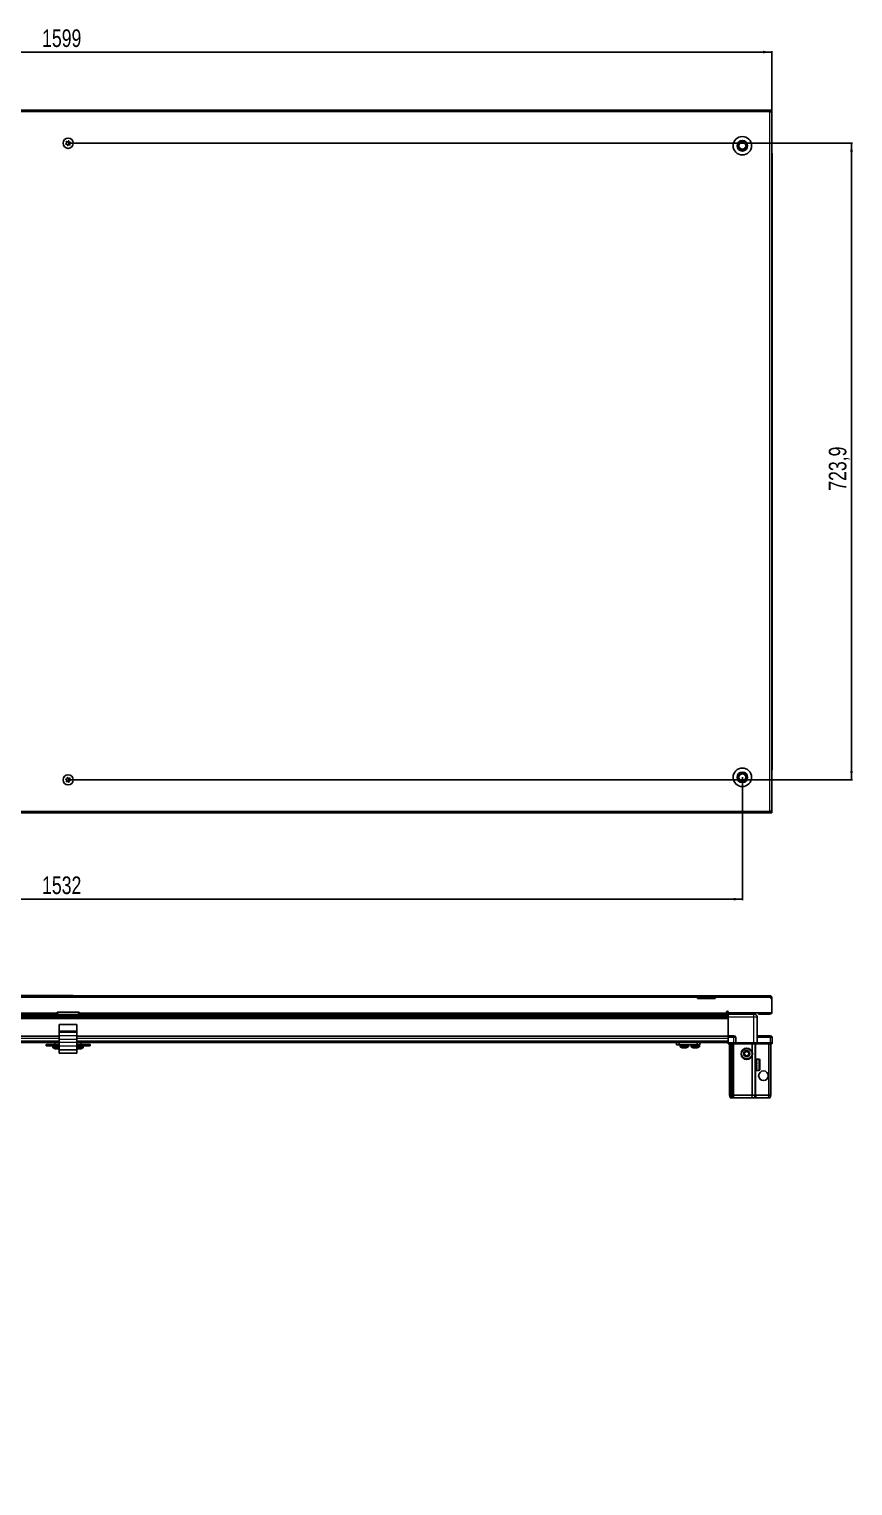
# Model space of a CAD drawing. Header units: millimetres. Extents: x 1132 to 7245, y -1373 to 2020.
# Drawn here: x 2068 to 3004, y 283 to 1939 of the extents above; entities that cross this region are included whole.
import ezdxf

# ---------------------------------------------------------------- set-up
doc = ezdxf.new("R2010")
doc.units = ezdxf.units.MM
doc.layers.add('FORMAT', color=7, linetype='Continuous')
doc.styles.add('SLDTEXTSTYLE0', font='TXT', dxfattribs={"width": 0.75})
doc.dimstyles.new('SLDDIMSTYLE0', dxfattribs={"dimtxt": 20, "dimasz": 10, "dimexe": 0, "dimexo": 0.0625, "dimgap": 5, "dimtad": 2, "dimdec": 1, "dimrnd": 1e-09, "dimzin": 12, "dimdsep": 46, "dimtxsty": 'SLDTEXTSTYLE0', "dimsah": 1, "dimcen": 0.09, "dimadec": 0, "dimazin": 3, "dimtfac": 1, "dimtofl": 0, "dimtmove": 0, "dimatfit": 3, "dimfxl": 0, "dimfrac": 2, "dimtolj": 1, "dimtzin": 12, "dimarcsym": 0})

# ---------------------------------------------------------------- blocks, each defined once
blk = doc.blocks.new('_D_1')
at = {"layer": 'FORMAT'}
for p, q in [((1313, 1846.6), (1313, 1913.6)), ((2912, 1912.6), (1313, 1912.6)), ((2912, 1846.6), (2912, 1913.6))]:
    blk.add_line(p, q, dxfattribs=at)
for points in [[(1313, 1912.6), (1323, 1911.1), (1323, 1914.1)], [(2912, 1912.6), (2902, 1914.1), (2902, 1911.1)]]:
    blk.add_solid(points, dxfattribs=at)
at = {"layer": 'FORMAT', "insert": (2082.9, 1938.4), "char_height": 20, "attachment_point": 1, "style": 'SLDTEXTSTYLE0'}
blk.add_mtext('1599', dxfattribs=at)
blk = doc.blocks.new('_D_2')
at = {"layer": 'FORMAT'}
for p, q in [((1346.5, 1088.1), (1346.5, 948.6)), ((2878.5, 1088.1), (2878.5, 948.6)), ((1346.5, 949.6), (2878.5, 949.6))]:
    blk.add_line(p, q, dxfattribs=at)
for points in [[(1346.5, 949.6), (1356.5, 948.1), (1356.5, 951.1)], [(2878.5, 949.6), (2868.5, 951.1), (2868.5, 948.1)]]:
    blk.add_solid(points, dxfattribs=at)
at = {"layer": 'FORMAT', "insert": (2082.9, 975.4), "char_height": 20, "attachment_point": 1, "style": 'SLDTEXTSTYLE0'}
blk.add_mtext('1532', dxfattribs=at)
blk = doc.blocks.new('_D_3')
at = {"layer": 'FORMAT'}
for p, q in [((2112.5, 1809.1), (3003.5, 1809.1)), ((3002.5, 1809.1), (3002.5, 1085.3)), ((2112.5, 1085.3), (3003.5, 1085.3))]:
    blk.add_line(p, q, dxfattribs=at)
for points in [[(3002.5, 1809.1), (3001, 1799.1), (3004, 1799.1)], [(3002.5, 1085.3), (3004, 1095.3), (3001, 1095.3)]]:
    blk.add_solid(points, dxfattribs=at)
at = {"layer": 'FORMAT', "insert": (2976.7, 1413.9), "char_height": 20, "attachment_point": 1, "rotation": 90, "style": 'SLDTEXTSTYLE0'}
blk.add_mtext('723,9', dxfattribs=at)
blk = doc.blocks.new('_D_9')
at = {"layer": 'FORMAT'}
for p, q in [((2106.7, 840.1), (1245.5, 840.1)), ((1246.5, 840.1), (1246.5, -1366.9)), ((1315.1, -1366.9), (1245.5, -1366.9))]:
    blk.add_line(p, q, dxfattribs=at)
for points in [[(1246.5, 840.1), (1244.9, 830.1), (1248, 830.1)], [(1246.5, -1366.9), (1248, -1356.9), (1244.9, -1356.9)]]:
    blk.add_solid(points, dxfattribs=at)
at = {"layer": 'FORMAT', "insert": (1220.7, -293), "char_height": 20, "attachment_point": 1, "rotation": 90, "style": 'SLDTEXTSTYLE0'}
blk.add_mtext('2207', dxfattribs=at)

msp = doc.modelspace()

# ---------------------------------------------------------------- linework, layer by layer
at = {"color": 7, "linetype": 'Continuous', "lineweight": 25}
for p, q in [((2909.89, 1846.6), (1315.09, 1846.6)), ((2909.89, 1844.5), (2909.89, 1846.6)), ((2911.99, 1846.6), (2909.89, 1846.6)), ((2909.89, 1845.1), (2911.99, 1845.1)), ((2909.89, 1844.5), (2911.99, 1844.5)), ((2911.99, 1845.1), (2911.99, 1846.6)), ((2911.99, 1844.5), (2911.99, 1845.1)), ((2911.99, 1049.7), (2911.99, 1844.5)), ((2911.99, 1797.93), (2911.99, 1797.93)), ((2911.99, 1790.1), (2912.49, 1790.1)), ((2912.34, 1104.1), (2912.34, 1790.1)), ((2912.49, 1796.6), (2912.49, 1790.1)), ((2912.49, 1790.1), (2912.49, 1796.6)), ((2912.49, 1790.1), (2912.49, 1790.1)), ((2912.49, 1790.1), (2912.49, 1790.1)), ((2911.99, 1104.1), (2912.49, 1104.1)), ((2912.49, 1104.1), (2912.49, 1104.1)), ((2912.49, 1097.6), (2912.49, 1104.1)), ((2912.49, 1104.1), (2912.49, 1097.6)), ((1315.09, 1047.6), (2909.89, 1047.6)), ((2909.89, 1047.6), (2909.89, 1049.7)), ((2911.99, 1049.7), (2909.89, 1049.7)), ((2911.99, 1049.1), (2909.89, 1049.1)), ((2909.89, 1047.6), (2911.99, 1047.6)), ((2911.99, 1049.1), (2911.99, 1049.7)), ((2911.99, 1049.1), (2911.99, 1047.6)), ((1397.49, 839.8), (2827.49, 839.8)), ((2106.7, 840.1), (2106.7, 839.8)), ((2106.7, 840.1), (2118.27, 840.1)), ((2118.27, 839.8), (2118.27, 840.1)), ((2827.49, 837.7), (2827.49, 839.8)), ((2827.49, 839.8), (2837.49, 839.8)), ((2837.49, 838.3), (2827.49, 838.3)), ((2827.49, 836.8), (2827.49, 837.7)), ((2847.49, 836.8), (2827.49, 836.8)), ((2837.49, 839.8), (2847.49, 839.8)), ((2847.49, 838.3), (2837.49, 838.3)), ((2847.49, 839.8), (2847.49, 837.7)), ((2847.49, 839.8), (2910.39, 839.8)), ((2847.49, 836.8), (2847.49, 837.7)), ((2910.99, 837.7), (2910.99, 836.8)), ((2910.99, 837.7), (2911.99, 837.7)), ((2911.99, 836.8), (2910.99, 836.8)), ((2911.99, 836.8), (2911.99, 837.7)), ((2911.99, 820.3), (2911.99, 836.8)), ((2862.49, 816.36), (1362.49, 816.36)), ((2862.49, 816.32), (1362.49, 816.32)), ((1364.49, 818.3), (2099.99, 818.3)), ((1388.61, 818.15), (2836.37, 818.15)), ((2124.99, 821.3), (2099.99, 821.3)), ((2099.99, 821.3), (2099.99, 820.4)), ((2099.99, 820.4), (2099.99, 818.3)), ((2121.99, 818.3), (2102.99, 818.3)), ((2124.99, 820.4), (2124.99, 821.3)), ((2124.99, 818.3), (2124.99, 820.4)), ((2124.99, 818.3), (2860.49, 818.3)), ((2830.99, 818.3), (2830.99, 818.15)), ((2831.1, 818.3), (2831.1, 818.15)), ((2831.28, 818.3), (2831.28, 818.15)), ((2831.79, 818.3), (2831.79, 818.15)), ((2832.18, 818.3), (2832.18, 818.15)), ((2833.04, 818.3), (2833.04, 818.15)), ((2833.6, 818.3), (2833.6, 818.15)), ((2834.72, 818.3), (2834.72, 818.15)), ((2835.4, 818.3), (2835.4, 818.15)), ((2836.37, 818.15), (2836.67, 818.15)), ((2836.67, 818.3), (2836.67, 818.15)), ((2836.67, 818.15), (2837.41, 818.15)), ((2836.67, 818.15), (2836.67, 818.15)), ((2836.93, 818.3), (2836.93, 818.15)), ((2837.41, 818.3), (2837.41, 818.15)), ((2837.41, 818.15), (2838.7, 818.15)), ((2838.61, 818.15), (2862.49, 818.15)), ((2838.7, 818.3), (2838.7, 818.15)), ((2838.79, 818.3), (2838.79, 818.15)), ((2839.42, 818.3), (2839.42, 818.15)), ((2840.62, 818.3), (2840.62, 818.15)), ((2841.24, 818.3), (2841.24, 818.15)), ((2842.22, 818.3), (2842.22, 818.15)), ((2842.7, 818.3), (2842.7, 818.15)), ((2843.37, 818.3), (2843.37, 818.15)), ((2843.64, 818.3), (2843.64, 818.15)), ((2843.94, 818.3), (2843.94, 818.15)), ((2843.99, 818.15), (2843.99, 818.3)), ((2843.99, 818.3), (2843.99, 818.15)), ((2860.49, 820.4), (2860.49, 821.15)), ((2860.49, 820.4), (2860.49, 818.3)), ((2862.49, 821.15), (2862.49, 820.3)), ((2862.49, 820.3), (2911.99, 820.3)), ((2862.49, 820.3), (2862.49, 818.8)), ((2862.49, 818.8), (2891.49, 818.8)), ((2862.49, 815.3), (2862.49, 794.3)), ((2865.24, 820.3), (2865.24, 818.8)), ((2891.74, 818.8), (2891.74, 820.3)), ((2895.49, 786.3), (2895.49, 815.3)), ((2896.99, 818.8), (2896.99, 820.3)), ((2898.99, 818.8), (2896.99, 818.8)), ((2898.99, 818.8), (2909.89, 818.8)), ((2122.49, 807.25), (2102.49, 807.25)), ((2102.49, 807.25), (2102.49, 799.53)), ((2102.49, 799.53), (2102.49, 798.08)), ((2102.49, 798.08), (2102.49, 794.31)), ((2122.49, 807.25), (2122.49, 799.53)), ((2122.49, 799.53), (2122.49, 798.08)), ((2122.49, 798.08), (2122.49, 794.31)), ((1362.49, 793.65), (2102.49, 793.65)), ((1362.49, 786.45), (2102.49, 786.45)), ((2087.49, 782.95), (2087.49, 784.45)), ((2087.49, 784.45), (2089.49, 784.45)), ((2089.49, 782.95), (2087.49, 782.95)), ((2089.49, 784.45), (2089.49, 782.95)), ((2089.49, 784.45), (2100.74, 784.45)), ((2089.49, 782.95), (2100.74, 782.95)), ((2095.24, 782.95), (2095.24, 781.05)), ((2097.49, 786.45), (2097.49, 784.45)), ((2100.74, 782.95), (2100.74, 784.45)), ((2100.74, 784.45), (2102.49, 784.45)), ((2102.49, 782.95), (2100.74, 782.95)), ((2102.49, 794.31), (2102.49, 789.99)), ((2102.49, 789.99), (2102.49, 786.76)), ((2102.49, 786.76), (2102.49, 782.43)), ((2102.49, 782.43), (2102.49, 778.45)), ((2122.49, 778.45), (2102.49, 778.45)), ((2102.49, 778.45), (2102.49, 774.45)), ((2122.49, 794.31), (2122.49, 789.99)), ((2122.49, 793.65), (2862.49, 793.65)), ((2122.49, 789.99), (2122.49, 786.76)), ((2122.49, 786.76), (2122.49, 782.43)), ((2122.49, 786.45), (2862.49, 786.45)), ((2122.49, 784.45), (2124.24, 784.45)), ((2124.24, 782.95), (2122.49, 782.95)), ((2122.49, 782.43), (2122.49, 778.45)), ((2122.49, 779.65), (2122.74, 779.57)), ((2122.49, 778.45), (2122.49, 774.45)), ((2124.24, 784.45), (2124.24, 782.95)), ((2124.24, 784.45), (2135.49, 784.45)), ((2124.24, 782.95), (2135.49, 782.95)), ((2127.49, 784.45), (2127.49, 786.45)), ((2129.74, 781.05), (2129.74, 782.95)), ((2135.49, 782.95), (2135.49, 784.45)), ((2135.49, 784.45), (2137.49, 784.45)), ((2137.49, 782.95), (2135.49, 782.95)), ((2137.49, 784.45), (2137.49, 782.95)), ((2803.84, 783.95), (2803.84, 786.45)), ((2806.84, 783.95), (2803.84, 783.95)), ((2806.84, 786.45), (2806.84, 783.95)), ((2827.04, 783.95), (2806.84, 783.95)), ((2807.69, 783.95), (2807.69, 782.05)), ((2817.19, 782.05), (2817.19, 783.95)), ((2817.24, 782.05), (2817.24, 783.95)), ((2820.19, 783.95), (2820.19, 782.05)), ((2827.04, 783.95), (2827.04, 786.45)), ((2830.04, 783.95), (2827.04, 783.95)), ((2829.69, 782.05), (2829.69, 783.95)), ((2830.04, 786.45), (2830.04, 783.95)), ((2862.49, 794.3), (2868.99, 794.3)), ((2862.49, 792.3), (2862.49, 794.3)), ((2862.49, 786.3), (2862.49, 792.3)), ((2862.49, 786.3), (2868.99, 786.3)), ((2862.49, 786.3), (2862.49, 785.97)), ((2862.49, 786.3), (2862.49, 786.3)), ((2868.99, 786.3), (2862.49, 786.3)), ((2862.49, 785.1), (2862.49, 785.97)), ((2862.49, 785.97), (2862.49, 785.97)), ((2862.49, 785.97), (2868.99, 785.97)), ((2870.31, 785.1), (2862.49, 785.1)), ((2863.99, 726.8), (2863.99, 785.1)), ((2865.49, 726.8), (2865.49, 785.1)), ((2866.99, 726.8), (2866.99, 785.1)), ((2867.99, 726.8), (2867.99, 785.1)), ((2870.99, 786.3), (2868.99, 786.3)), ((2870.31, 785.1), (2870.99, 785.1)), ((2870.99, 786.3), (2870.99, 792.3)), ((2870.99, 786.3), (2870.99, 785.1)), ((2870.99, 786.3), (2871.19, 786.3)), ((2871.19, 785.1), (2870.99, 785.1)), ((2871.19, 786.3), (2891.49, 786.3)), ((2891.49, 785.1), (2871.19, 785.1)), ((2889.49, 776.3), (2889.49, 785.1)), ((2891.49, 786.3), (2895.49, 786.3)), ((2895.49, 785.1), (2891.49, 785.1)), ((2892.99, 726.8), (2892.99, 785.1)), ((2895.49, 794.3), (2910.49, 794.3)), ((2895.49, 786.3), (2895.49, 785.1)), ((2895.49, 786.3), (2895.69, 786.3)), ((2895.69, 785.1), (2895.49, 785.1)), ((2895.69, 786.3), (2910.49, 786.3)), ((2910.49, 786.3), (2895.69, 786.3)), ((2910.49, 785.1), (2895.69, 785.1)), ((2908.49, 726.8), (2908.49, 785.1)), ((2912.49, 786.3), (2910.49, 786.3)), ((2910.49, 785.1), (2911.99, 785.1)), ((2910.99, 726.8), (2910.99, 785.1)), ((2911.99, 785.1), (2912.49, 785.97)), ((2912.49, 786.3), (2912.49, 792.3)), ((2912.49, 786.3), (2912.49, 785.97)), ((2122.49, 774.45), (2102.49, 774.45)), ((2889.49, 726.8), (2889.49, 771.3)), ((2893.02, 765.3), (2892.99, 765.3)), ((2893.5, 764.61), (2893.02, 765.3)), ((2893.02, 765.3), (2893.02, 764.26)), ((2893.02, 764.26), (2893.02, 757.3)), ((2893.99, 765.3), (2893.5, 764.61)), ((2893.5, 764.61), (2893.5, 763.75)), ((2893.5, 763.75), (2893.5, 757.99)), ((2893.99, 765.3), (2893.99, 764.26)), ((2893.99, 764.26), (2893.99, 757.3)), ((2894.49, 765.7), (2894.39, 765.7)), ((2894.39, 765.7), (2894.39, 756.9)), ((2897.39, 767.8), (2894.49, 767.8)), ((2894.49, 767.8), (2894.49, 767.79)), ((2894.99, 767.79), (2894.49, 767.79)), ((2894.49, 767.79), (2894.49, 767.71)), ((2894.49, 767.71), (2894.49, 767.37)), ((2894.99, 767.71), (2894.49, 767.71)), ((2894.99, 767.37), (2894.49, 767.37)), ((2894.49, 767.37), (2894.49, 767.06)), ((2894.49, 767.06), (2894.49, 766.35)), ((2894.99, 767.06), (2894.49, 767.06)), ((2894.99, 766.35), (2894.49, 766.35)), ((2894.49, 766.35), (2894.49, 765.85)), ((2894.49, 765.85), (2894.49, 764.84)), ((2894.99, 765.85), (2894.49, 765.85)), ((2894.99, 764.84), (2894.49, 764.84)), ((2894.49, 764.84), (2894.49, 764.19)), ((2894.49, 764.19), (2894.49, 762.98)), ((2894.99, 764.19), (2894.49, 764.19)), ((2894.99, 762.98), (2894.49, 762.98)), ((2894.49, 762.98), (2894.49, 762.44)), ((2894.99, 762.44), (2894.49, 762.44)), ((2894.49, 762.25), (2894.49, 760.95)), ((2894.99, 762.25), (2894.49, 762.25)), ((2894.99, 767.71), (2894.99, 767.79)), ((2894.99, 767.06), (2894.99, 767.37)), ((2894.99, 765.85), (2894.99, 766.35)), ((2894.99, 764.19), (2894.99, 764.84)), ((2894.99, 762.25), (2894.99, 762.98)), ((2898.19, 767), (2898.19, 765.52)), ((2898.19, 765.52), (2898.19, 755.6)), ((2892.99, 757.3), (2893.02, 757.3)), ((2893.02, 757.3), (2893.5, 757.99)), ((2893.5, 757.99), (2893.99, 757.3)), ((2894.39, 756.9), (2894.49, 756.9)), ((2894.99, 760.95), (2894.49, 760.95)), ((2894.99, 760.57), (2894.49, 760.57)), ((2894.49, 760.57), (2894.49, 760.22)), ((2894.99, 760.22), (2894.49, 760.22)), ((2894.49, 760.22), (2894.49, 758.97)), ((2894.99, 758.97), (2894.49, 758.97)), ((2894.49, 758.97), (2894.49, 758.29)), ((2894.49, 758.29), (2894.49, 757.21)), ((2894.99, 758.29), (2894.49, 758.29)), ((2894.99, 757.21), (2894.49, 757.21)), ((2894.49, 757.21), (2894.49, 756.66)), ((2894.49, 756.66), (2894.49, 755.85)), ((2894.99, 756.66), (2894.49, 756.66)), ((2894.99, 755.85), (2894.49, 755.85)), ((2894.49, 755.85), (2894.49, 755.48)), ((2894.49, 755.48), (2894.49, 755.02)), ((2894.99, 755.48), (2894.49, 755.48)), ((2894.99, 755.02), (2894.49, 755.02)), ((2894.49, 755.02), (2894.49, 754.87)), ((2894.49, 754.87), (2894.49, 754.8)), ((2894.99, 754.87), (2894.49, 754.87)), ((2894.49, 754.8), (2897.39, 754.8)), ((2894.99, 760.22), (2894.99, 760.95)), ((2894.99, 758.29), (2894.99, 758.97)), ((2894.99, 756.66), (2894.99, 757.21)), ((2894.99, 755.48), (2894.99, 755.85)), ((2894.99, 754.87), (2894.99, 755.02)), ((2863.99, 726.8), (2865.49, 726.8)), ((2864.79, 723.8), (2863.99, 726.8)), ((2865.94, 723.8), (2864.79, 723.8)), ((2865.49, 726.8), (2866.99, 726.8)), ((2865.94, 723.8), (2865.49, 726.8)), ((2866.44, 723.8), (2865.94, 723.8)), ((2866.44, 723.8), (2866.99, 726.8)), ((2867.18, 723.8), (2866.44, 723.8)), ((2866.99, 726.8), (2867.99, 726.8)), ((2867.18, 723.8), (2867.99, 726.8)), ((2868.99, 723.8), (2867.18, 723.8)), ((2867.99, 726.8), (2868.99, 726.8)), ((2868.99, 726.8), (2889.49, 726.8)), ((2889.16, 723.8), (2868.99, 723.8)), ((2889.16, 723.8), (2889.49, 726.8)), ((2892.18, 723.8), (2889.16, 723.8)), ((2889.49, 726.8), (2892.99, 726.8)), ((2892.99, 726.8), (2892.18, 723.8)), ((2893.99, 723.8), (2892.18, 723.8)), ((2892.99, 726.8), (2893.99, 726.8)), ((2893.99, 726.8), (2908.49, 726.8)), ((2908.33, 723.8), (2893.99, 723.8)), ((2908.49, 726.8), (2908.33, 723.8)), ((2910.18, 723.8), (2908.33, 723.8)), ((2908.49, 726.8), (2910.99, 726.8)), ((2910.99, 726.8), (2910.18, 723.8))]:
    msp.add_line(p, q, dxfattribs=at)
at = {"color": 8, "linetype": 'Continuous', "lineweight": 18}
for p, q in [((2909.89, 1844.5), (1315.09, 1844.5)), ((2909.89, 1049.7), (2909.89, 1844.5)), ((2911.99, 1796.6), (2912.49, 1796.6)), ((2911.99, 1097.6), (2912.49, 1097.6)), ((1315.09, 1049.7), (2909.89, 1049.7)), ((2827.49, 837.7), (1397.49, 837.7)), ((2837.49, 839.8), (2837.49, 838.3)), ((2910.99, 837.7), (2847.49, 837.7)), ((2862.49, 817.57), (1362.49, 817.57)), ((1362.49, 815.12), (2862.49, 815.12)), ((2862.49, 813.7), (1362.49, 813.7)), ((1364.49, 820.4), (2099.99, 820.4)), ((2099.99, 818.8), (2101.33, 818.8)), ((2123.65, 818.8), (2124.99, 818.8)), ((2124.99, 820.4), (2860.49, 820.4)), ((2860.49, 818.8), (2862.49, 818.8)), ((2891.49, 815.3), (2862.49, 815.3)), ((2891.49, 786.3), (2891.49, 815.3)), ((2898.99, 820.3), (2898.99, 818.8)), ((2909.89, 820.3), (2909.89, 818.8)), ((2122.49, 799.53), (2102.49, 799.53)), ((2122.49, 798.08), (2102.49, 798.08)), ((1362.49, 794.3), (2102.49, 794.3)), ((1362.49, 791.65), (2102.49, 791.65)), ((1362.49, 788.45), (2102.49, 788.45)), ((2102.49, 781.05), (2095.24, 781.05)), ((2102.49, 780.68), (2095.43, 780.68)), ((2122.49, 794.31), (2102.49, 794.31)), ((2122.49, 789.99), (2102.49, 789.99)), ((2122.49, 786.76), (2102.49, 786.76)), ((2122.49, 782.43), (2102.49, 782.43)), ((2122.49, 794.3), (2862.49, 794.3)), ((2122.49, 791.65), (2862.49, 791.65)), ((2122.49, 788.45), (2862.49, 788.45)), ((2129.74, 781.05), (2122.49, 781.05)), ((2129.54, 780.68), (2122.49, 780.68)), ((2809.9, 782.05), (2807.69, 782.05)), ((2810, 781.68), (2807.88, 781.68)), ((2817.19, 782.05), (2809.9, 782.05)), ((2816.99, 781.68), (2810, 781.68)), ((2817.04, 781.68), (2816.99, 781.68)), ((2817.24, 782.05), (2817.19, 782.05)), ((2827.69, 782.05), (2820.19, 782.05)), ((2827.58, 781.68), (2820.38, 781.68)), ((2829.49, 781.68), (2827.58, 781.68)), ((2829.69, 782.05), (2827.69, 782.05)), ((2868.99, 792.3), (2862.49, 792.3)), ((2862.49, 786.3), (2862.49, 785.97)), ((2868.99, 792.3), (2868.99, 794.3)), ((2868.99, 786.3), (2868.99, 792.3)), ((2870.99, 792.3), (2868.99, 792.3)), ((2868.99, 786.3), (2868.99, 785.97)), ((2868.99, 726.8), (2868.99, 785.1)), ((2871.19, 786.3), (2871.19, 785.1)), ((2891.49, 786.3), (2891.49, 785.1)), ((2893.99, 765.3), (2893.99, 785.1)), ((2910.49, 792.3), (2895.49, 792.3)), ((2895.69, 786.3), (2895.69, 785.1)), ((2910.49, 794.3), (2910.49, 792.3)), ((2910.49, 786.3), (2910.49, 792.3)), ((2912.49, 792.3), (2910.49, 792.3)), ((2910.49, 786.3), (2910.49, 785.1)), ((2897.39, 767.8), (2897.39, 766.11)), ((2897.39, 766.11), (2897.39, 754.8)), ((2893.99, 726.8), (2893.99, 757.3)), ((2868.99, 723.8), (2868.99, 726.8)), ((2893.99, 726.8), (2893.99, 723.8))]:
    msp.add_line(p, q, dxfattribs=at)
at = {"color": 7, "linetype": 'Continuous', "lineweight": 25}
for centre, radius in [((2112.49, 1808.95), 5.79), ((2112.49, 1808.95), 1.85), ((2878.49, 1806.1), 10.5), ((2878.49, 1806.1), 6), ((2878.49, 1806.1), 3.9), ((2878.49, 1088.1), 10.5), ((2878.49, 1088.1), 6), ((2112.49, 1085.25), 5.79), ((2112.49, 1085.25), 1.85), ((2878.49, 1088.1), 3.9), ((2883.49, 773.8), 6.5), ((2883.49, 773.8), 3.46), ((2902.49, 748.8), 5.5)]:
    msp.add_circle(centre, radius, dxfattribs=at)
at = {"color": 8, "linetype": 'Continuous', "lineweight": 18}
msp.add_circle((2883.49, 773.8), 5.7, dxfattribs=at)
at = {"color": 7, "linetype": 'Continuous', "lineweight": 25}
for centre, radius, start, end in [((2878.49, 1806.1), 4.62, 120, 180), ((2878.49, 1806.1), 4.62, 180, 240), ((2878.49, 1806.1), 4.62, 60, 120), ((2878.49, 1806.1), 4.62, 0, 60), ((2878.49, 1806.1), 4.62, 300, 0), ((2878.49, 1806.1), 4.62, 240, 300), ((2910.49, 1796.6), 2, 33.94202, 41.40962), ((2910.49, 1796.6), 2, 0, 41.39416), ((2910.49, 1796.6), 2, 0, 18.58003), ((2910.49, 1097.6), 2, 318.59038, 0), ((2878.49, 1088.1), 4.62, 120, 180), ((2878.49, 1088.1), 4.62, 180, 240), ((2878.49, 1088.1), 4.62, 60, 120), ((2878.49, 1088.1), 4.62, 240, 300), ((2878.49, 1088.1), 4.62, 360, 60), ((2878.49, 1088.1), 4.62, 300, 360), ((2102.99, 821.3), 3, 180, 270), ((2121.99, 821.3), 3, 270, 360), ((2861.49, 821.15), 1, 0, 180), ((2909.89, 820.9), 2.1, 270, 343.39845), ((2095.69, 781.05), 0.45, 180, 235.28209), ((2099.99, 787.25), 8, 235.28209, 259.10263), ((2099.99, 787.25), 8, 280.79755, 288.20996), ((2124.99, 787.25), 8, 286.33055, 304.71791), ((2129.29, 781.05), 0.45, 304.71791, 0), ((2808.14, 782.05), 0.45, 180, 235.28209), ((2812.44, 788.25), 8, 235.28209, 259.05401), ((2812.44, 788.25), 8, 280.84597, 304.71791), ((2812.49, 788.25), 8, 280.92113, 304.71791), ((2816.74, 782.05), 0.45, 304.71791, 0), ((2816.79, 782.05), 0.45, 304.71791, 0), ((2820.64, 782.05), 0.45, 180, 235.28209), ((2824.94, 788.25), 8, 235.28209, 258.92302), ((2824.94, 788.25), 8, 280.93918, 304.71791), ((2829.24, 782.05), 0.45, 304.71791, 0), ((2868.99, 792.3), 2, 0, 90), ((2910.49, 792.3), 2, 0, 90), ((2883.49, 773.8), 2.5, 118.29497, 178.29497), ((2883.49, 773.8), 2.5, 178.29497, 238.29497), ((2883.49, 773.8), 2.5, 238.29497, 298.29497), ((2883.49, 773.8), 2.5, 58.29497, 118.29497), ((2883.49, 773.8), 2.5, 298.29497, 358.29497), ((2883.49, 773.8), 2.5, 358.29497, 58.29497), ((2893.99, 765.7), 0.4, 270, 0), ((2897.39, 767), 0.8, 360, 90), ((2893.99, 756.9), 0.4, 360, 90), ((2897.39, 755.6), 0.8, 270, 0)]:
    msp.add_arc(centre, radius, start, end, dxfattribs=at)
msp.add_ellipse((2868.99, 782.5), major_axis=(0, 3.46), ratio=0.5773503, start_param=5.5604511, end_param=6.2831853, dxfattribs=at)
for points, knots in [([(2110.4, 1810.82), (2110.39, 1810.81), (2110.38, 1810.79), (2110.38, 1810.73), (2110.4, 1810.59), (2110.54, 1810.22), (2110.73, 1809.72), (2110.62, 1809.09), (2110.31, 1808.69), (2110.03, 1808.41), (2109.87, 1808.23), (2109.83, 1808.14), (2109.82, 1808.1), (2109.83, 1808.07), (2109.85, 1808.04), (2109.91, 1808), (2110.17, 1807.93), (2110.64, 1807.88), (2111.31, 1807.63), (2111.62, 1806.99), (2111.73, 1806.53), (2111.83, 1806.28), (2111.88, 1806.23), (2111.91, 1806.21), (2111.94, 1806.21), (2111.97, 1806.22), (2112.01, 1806.24), (2112.08, 1806.29), (2112.23, 1806.46), (2112.47, 1806.76), (2112.84, 1807.12), (2113.44, 1807.29), (2113.97, 1807.16), (2114.35, 1807.06), (2114.5, 1807.05), (2114.55, 1807.07), (2114.58, 1807.09), (2114.6, 1807.12), (2114.6, 1807.18), (2114.58, 1807.32), (2114.44, 1807.69), (2114.25, 1808.19), (2114.35, 1808.82), (2114.67, 1809.22), (2114.95, 1809.5), (2115.1, 1809.68), (2115.15, 1809.77), (2115.15, 1809.81), (2115.15, 1809.84), (2115.13, 1809.87), (2115.07, 1809.91), (2114.81, 1809.98), (2114.34, 1810.03), (2113.67, 1810.28), (2113.35, 1810.91), (2113.24, 1811.38), (2113.14, 1811.63), (2113.1, 1811.68), (2113.07, 1811.69), (2113.04, 1811.7), (2113, 1811.69), (2112.97, 1811.67), (2112.9, 1811.62), (2112.75, 1811.45), (2112.51, 1811.15), (2112.14, 1810.79), (2111.53, 1810.62), (2111.01, 1810.75), (2110.63, 1810.85), (2110.48, 1810.86), (2110.42, 1810.84), (2110.41, 1810.83), (2110.4, 1810.82)], [0, 0, 0, 0, 0.0020087, 0.00442, 0.0093647, 0.0255282, 0.0677053, 0.0957862, 0.1246456, 0.1503415, 0.1605194, 0.1633943, 0.1656965, 0.1672448, 0.1688741, 0.1707699, 0.1786058, 0.2119941, 0.2499945, 0.2879948, 0.3213831, 0.329219, 0.3311148, 0.3327441, 0.3342924, 0.3362166, 0.3385353, 0.3413178, 0.349662, 0.3753578, 0.4042173, 0.4322982, 0.4744753, 0.4906388, 0.4966691, 0.49844, 0.5, 0.5020087, 0.50442, 0.5093647, 0.5255282, 0.5677053, 0.5957862, 0.6246456, 0.6503415, 0.6605194, 0.6633943, 0.6656965, 0.6672448, 0.6688741, 0.6707699, 0.6786058, 0.7119941, 0.7499945, 0.7879948, 0.8213831, 0.829219, 0.8311148, 0.8327441, 0.8342924, 0.8362166, 0.8385353, 0.8413178, 0.849662, 0.8753578, 0.9042173, 0.9322982, 0.9744753, 0.9906388, 0.9966691, 0.99844, 1, 1, 1, 1]), ([(2873.87, 1806.1), (2874.2, 1806.68), (2874.77, 1807.66), (2875.59, 1809.08), (2876, 1809.79), (2876.18, 1810.1)], [0, 0, 0, 0, 0.4391308, 0.7513783, 1, 1, 1, 1]), ([(2876.18, 1802.1), (2875.85, 1802.68), (2875.28, 1803.66), (2874.46, 1805.08), (2874.05, 1805.79), (2873.87, 1806.1)], [0, 0, 0, 0, 0.4391308, 0.7513783, 1, 1, 1, 1]), ([(2876.18, 1810.1), (2876.38, 1810.1), (2877.08, 1810.1), (2878.39, 1810.1), (2879.78, 1810.1), (2880.53, 1810.1), (2880.8, 1810.1)], [0, 0, 0, 0, 0.1393293, 0.4852696, 0.8163565, 1, 1, 1, 1]), ([(2880.8, 1810.1), (2881.13, 1809.53), (2881.69, 1808.55), (2882.52, 1807.13), (2882.93, 1806.42), (2883.11, 1806.1)], [0, 0, 0, 0, 0.4391308, 0.7513783, 1, 1, 1, 1]), ([(2883.11, 1806.1), (2882.78, 1805.53), (2882.21, 1804.55), (2881.39, 1803.13), (2880.98, 1802.42), (2880.8, 1802.1)], [0, 0, 0, 0, 0.4391308, 0.7513783, 1, 1, 1, 1]), ([(2880.8, 1802.1), (2880.53, 1802.1), (2879.78, 1802.1), (2878.39, 1802.1), (2877.08, 1802.1), (2876.38, 1802.1), (2876.18, 1802.1)], [0, 0, 0, 0, 0.1836435, 0.5147304, 0.8606707, 1, 1, 1, 1]), ([(2115.21, 1084.61), (2115.21, 1084.62), (2115.22, 1084.65), (2115.19, 1084.7), (2115.1, 1084.82), (2114.81, 1085.07), (2114.4, 1085.42), (2114.19, 1086.02), (2114.28, 1086.53), (2114.39, 1086.91), (2114.44, 1087.14), (2114.44, 1087.24), (2114.42, 1087.28), (2114.4, 1087.3), (2114.37, 1087.31), (2114.3, 1087.32), (2114.04, 1087.26), (2113.6, 1087.09), (2112.9, 1086.98), (2112.31, 1087.39), (2112, 1087.74), (2111.79, 1087.92), (2111.72, 1087.94), (2111.69, 1087.94), (2111.66, 1087.93), (2111.64, 1087.9), (2111.61, 1087.87), (2111.58, 1087.79), (2111.53, 1087.57), (2111.46, 1087.2), (2111.31, 1086.7), (2110.86, 1086.26), (2110.33, 1086.13), (2109.95, 1086.03), (2109.82, 1085.97), (2109.77, 1085.93), (2109.76, 1085.89), (2109.76, 1085.86), (2109.79, 1085.8), (2109.88, 1085.69), (2110.17, 1085.44), (2110.58, 1085.09), (2110.78, 1084.49), (2110.7, 1083.98), (2110.59, 1083.6), (2110.54, 1083.37), (2110.54, 1083.27), (2110.55, 1083.23), (2110.58, 1083.21), (2110.6, 1083.19), (2110.67, 1083.19), (2110.94, 1083.25), (2111.38, 1083.42), (2112.08, 1083.53), (2112.66, 1083.12), (2112.98, 1082.76), (2113.19, 1082.59), (2113.25, 1082.57), (2113.29, 1082.57), (2113.31, 1082.58), (2113.34, 1082.61), (2113.36, 1082.64), (2113.4, 1082.72), (2113.45, 1082.94), (2113.52, 1083.31), (2113.67, 1083.81), (2114.12, 1084.25), (2114.65, 1084.38), (2115.03, 1084.48), (2115.16, 1084.54), (2115.2, 1084.58), (2115.21, 1084.6), (2115.21, 1084.61)], [0, 0, 0, 0, 0.0020087, 0.00442, 0.0093647, 0.0255282, 0.0677053, 0.0957862, 0.1246456, 0.1503415, 0.1605194, 0.1633943, 0.1656965, 0.1672448, 0.1688741, 0.1707699, 0.1786058, 0.2119941, 0.2499945, 0.2879948, 0.3213831, 0.329219, 0.3311148, 0.3327441, 0.3342924, 0.3362166, 0.3385353, 0.3413178, 0.349662, 0.3753578, 0.4042173, 0.4322982, 0.4744753, 0.4906388, 0.4966691, 0.49844, 0.5, 0.5020087, 0.50442, 0.5093647, 0.5255282, 0.5677053, 0.5957862, 0.6246456, 0.6503415, 0.6605194, 0.6633943, 0.6656965, 0.6672448, 0.6688741, 0.6707699, 0.6786058, 0.7119941, 0.7499945, 0.7879948, 0.8213831, 0.829219, 0.8311148, 0.8327441, 0.8342924, 0.8362166, 0.8385353, 0.8413178, 0.849662, 0.8753578, 0.9042173, 0.9322982, 0.9744753, 0.9906388, 0.9966691, 0.99844, 1, 1, 1, 1]), ([(2873.87, 1088.1), (2874.2, 1088.68), (2874.77, 1089.66), (2875.59, 1091.08), (2876, 1091.79), (2876.18, 1092.1)], [0, 0, 0, 0, 0.4391308, 0.7513783, 1, 1, 1, 1]), ([(2876.18, 1084.1), (2875.85, 1084.68), (2875.28, 1085.66), (2874.46, 1087.08), (2874.05, 1087.79), (2873.87, 1088.1)], [0, 0, 0, 0, 0.4391308, 0.7513783, 1, 1, 1, 1]), ([(2876.18, 1092.1), (2876.38, 1092.1), (2877.08, 1092.1), (2878.39, 1092.1), (2879.78, 1092.1), (2880.53, 1092.1), (2880.8, 1092.1)], [0, 0, 0, 0, 0.1393293, 0.4852696, 0.8163565, 1, 1, 1, 1]), ([(2880.8, 1084.1), (2880.53, 1084.1), (2879.78, 1084.1), (2878.39, 1084.1), (2877.08, 1084.1), (2876.38, 1084.1), (2876.18, 1084.1)], [0, 0, 0, 0, 0.1836435, 0.5147304, 0.8606707, 1, 1, 1, 1]), ([(2880.8, 1092.1), (2881.13, 1091.53), (2881.69, 1090.55), (2882.52, 1089.13), (2882.93, 1088.42), (2883.11, 1088.1)], [0, 0, 0, 0, 0.4391308, 0.7513783, 1, 1, 1, 1]), ([(2883.11, 1088.1), (2882.78, 1087.53), (2882.21, 1086.55), (2881.39, 1085.13), (2880.98, 1084.42), (2880.8, 1084.1)], [0, 0, 0, 0, 0.4391308, 0.7513783, 1, 1, 1, 1]), ([(2911.99, 837.7), (2911.96, 837.96), (2911.91, 838.45), (2911.52, 839.09), (2910.96, 839.57), (2910.5, 839.7), (2910.26, 839.77)], [0, 0, 0, 0, 0.26016093, 0.50677599, 0.75338804, 1, 1, 1, 1]), ([(2910.39, 839.8), (2910.43, 839.78), (2910.52, 839.72), (2910.66, 839.33), (2910.79, 838.77), (2910.9, 838.19), (2910.97, 837.83), (2910.99, 837.7)], [0, 0, 0, 0, 0.2302553, 0.4485219, 0.6667858, 0.8850496, 1, 1, 1, 1]), ([(2862.49, 815.3), (2862.49, 815.7), (2862.49, 816.48), (2862.49, 817.53), (2862.49, 818.32), (2862.49, 818.74), (2862.49, 818.78), (2862.49, 818.8)], [0, 0, 0, 0, 0.2146939, 0.4293877, 0.6440816, 0.8587754, 1, 1, 1, 1]), ([(2891.49, 818.8), (2891.55, 818.8), (2891.69, 818.8), (2891.85, 818.8), (2891.97, 818.8), (2891.98, 818.8), (2891.99, 818.8)], [0, 0, 0, 0, 0.2493943, 0.5003335, 0.7501667, 1, 1, 1, 1]), ([(2895.49, 815.3), (2895.44, 815.74), (2895.37, 816.42), (2894.93, 817.23), (2894.48, 817.8), (2893.92, 818.25), (2893.11, 818.68), (2892.43, 818.76), (2891.99, 818.8)], [0, 0, 0, 0, 0.2394568, 0.3683607, 0.5, 0.6316393, 0.7605432, 1, 1, 1, 1]), ([(2098.48, 779.4), (2098.48, 779.4), (2098.49, 779.39), (2098.36, 779.43), (2098.17, 779.5), (2098.04, 779.56), (2098.03, 779.57), (2098.03, 779.57), (2098.04, 779.57), (2098.06, 779.57), (2098.11, 779.56), (2098.31, 779.52), (2098.65, 779.45), (2099.07, 779.39), (2099.4, 779.39), (2099.62, 779.44), (2099.78, 779.5), (2099.89, 779.56), (2099.96, 779.57), (2099.98, 779.57), (2100, 779.57), (2100.03, 779.57), (2100.1, 779.55), (2100.26, 779.47), (2100.44, 779.4), (2100.84, 779.39), (2101.16, 779.42), (2101.48, 779.48), (2101.72, 779.53), (2101.86, 779.56), (2101.91, 779.57), (2101.93, 779.57), (2101.94, 779.57), (2101.95, 779.57), (2101.93, 779.56), (2101.78, 779.49), (2101.59, 779.42), (2101.47, 779.39), (2101.49, 779.39), (2101.49, 779.39)], [0, 0, 0, 0, 0.0107986, 0.0543621, 0.1370986, 0.1577299, 0.1615047, 0.1653161, 0.1678592, 0.1703965, 0.1748191, 0.1884464, 0.2519024, 0.3158484, 0.35385, 0.4061453, 0.4637925, 0.4927153, 0.4963388, 0.4992154, 0.5021163, 0.5054668, 0.5118133, 0.5384791, 0.6443718, 0.679317, 0.724599, 0.772938, 0.8076141, 0.8250414, 0.8286649, 0.8323302, 0.8348863, 0.8381059, 0.84395, 0.8668038, 0.9571124, 0.9985019, 1, 1, 1, 1]), ([(2122.74, 779.57), (2122.74, 779.57), (2122.74, 779.57), (2122.75, 779.57), (2122.81, 779.55), (2123.11, 779.47), (2123.5, 779.4), (2123.76, 779.39), (2123.82, 779.42), (2123.82, 779.48), (2123.81, 779.53), (2123.81, 779.56), (2123.84, 779.57), (2123.85, 779.57), (2123.88, 779.57), (2123.9, 779.57), (2123.98, 779.56), (2124.23, 779.49), (2124.55, 779.42), (2124.98, 779.39), (2125.38, 779.41), (2125.71, 779.48), (2125.96, 779.55), (2126.07, 779.57), (2126.09, 779.57), (2126.11, 779.57), (2126.13, 779.57), (2126.15, 779.57), (2126.18, 779.54), (2126.15, 779.47), (2126.16, 779.41), (2126.28, 779.39), (2126.52, 779.41), (2126.78, 779.46), (2127, 779.51), (2127.1, 779.54), (2127.17, 779.55), (2127.21, 779.57), (2127.23, 779.57), (2127.24, 779.57), (2127.24, 779.57), (2127.24, 779.57)], [0, 0, 0, 0, 0.0019495, 0.0053008, 0.0116486, 0.0383202, 0.144236, 0.1791887, 0.2244806, 0.2728301, 0.3075137, 0.3249448, 0.3285691, 0.3322352, 0.3347919, 0.3380121, 0.3438576, 0.3667163, 0.4570446, 0.4984431, 0.5401837, 0.6174078, 0.6556324, 0.6604488, 0.663994, 0.6665702, 0.6691509, 0.6729829, 0.6832973, 0.7290539, 0.7975158, 0.8350667, 0.8727579, 0.9356307, 0.9590057, 0.9736265, 0.9831404, 0.9925345, 0.9961847, 0.9990266, 1, 1, 1, 1]), ([(2810.92, 780.4), (2810.91, 780.4), (2810.88, 780.41), (2810.67, 780.47), (2810.51, 780.53), (2810.45, 780.56), (2810.44, 780.57), (2810.44, 780.57), (2810.45, 780.57), (2810.47, 780.57), (2810.52, 780.56), (2810.74, 780.51), (2811.07, 780.44), (2811.45, 780.4), (2811.73, 780.39), (2811.99, 780.43), (2812.13, 780.5), (2812.26, 780.56), (2812.31, 780.57), (2812.33, 780.57), (2812.35, 780.57), (2812.38, 780.57), (2812.42, 780.56), (2812.54, 780.52), (2812.7, 780.45), (2812.95, 780.39), (2813.31, 780.39), (2813.68, 780.44), (2814.01, 780.5), (2814.24, 780.56), (2814.32, 780.57), (2814.34, 780.57), (2814.35, 780.57), (2814.35, 780.57), (2814.33, 780.55), (2814.17, 780.47), (2813.93, 780.4), (2813.94, 780.4), (2813.95, 780.4)], [0, 0, 0, 0, 0.0245191, 0.1059739, 0.1338421, 0.1478185, 0.1535531, 0.1564027, 0.1592796, 0.1617801, 0.1664773, 0.1816483, 0.2541107, 0.3009981, 0.3355791, 0.3791917, 0.4620214, 0.4826759, 0.486455, 0.4902707, 0.4928167, 0.4953568, 0.4997844, 0.513427, 0.5769545, 0.6409725, 0.679017, 0.7313711, 0.7890832, 0.8180386, 0.8216661, 0.824546, 0.8274502, 0.8308045, 0.8371581, 0.8638539, 0.9698659, 1, 1, 1, 1]), ([(2823.41, 780.4), (2823.42, 780.4), (2823.47, 780.39), (2823.42, 780.41), (2823.3, 780.46), (2823.19, 780.51), (2823.14, 780.54), (2823.11, 780.55), (2823.09, 780.57), (2823.09, 780.57), (2823.1, 780.57), (2823.1, 780.57), (2823.11, 780.57)], [0, 0, 0, 0, 0.117513, 0.3191822, 0.6555874, 0.7806573, 0.8588867, 0.9097918, 0.9600554, 0.9795862, 0.9947917, 1, 1, 1, 1]), ([(2823.11, 780.57), (2823.11, 780.57), (2823.12, 780.57), (2823.16, 780.57), (2823.32, 780.53), (2823.61, 780.47), (2823.96, 780.41), (2824.29, 780.39), (2824.62, 780.41), (2824.83, 780.47), (2824.99, 780.53), (2825.07, 780.56), (2825.11, 780.57), (2825.14, 780.57), (2825.16, 780.57), (2825.18, 780.57), (2825.22, 780.56), (2825.33, 780.51), (2825.44, 780.44), (2825.64, 780.4), (2825.89, 780.39), (2826.28, 780.43), (2826.63, 780.5), (2826.9, 780.56), (2826.96, 780.57), (2826.98, 780.57), (2826.99, 780.57), (2826.99, 780.57), (2826.98, 780.56), (2826.88, 780.52), (2826.66, 780.45), (2826.45, 780.39), (2826.44, 780.4), (2826.44, 780.4)], [0, 0, 0, 0, 0.0033506, 0.0080628, 0.021119, 0.0794763, 0.1490118, 0.1929925, 0.2373326, 0.3338878, 0.3669223, 0.3834897, 0.3902874, 0.3936653, 0.3970754, 0.4000395, 0.4056074, 0.423591, 0.5094867, 0.5650663, 0.606058, 0.6577556, 0.7559406, 0.7804241, 0.7849037, 0.7894268, 0.7924448, 0.7954558, 0.8007042, 0.816876, 0.8921804, 0.9680663, 1, 1, 1, 1]), ([(2880.95, 772.43), (2880.96, 772.95), (2880.99, 773.91), (2881.02, 774.87), (2881.03, 775.32)], [0, 0, 0, 0, 0.5346859, 1, 1, 1, 1]), ([(2883.4, 770.92), (2883.11, 771.1), (2882.41, 771.53), (2881.56, 772.05), (2881.05, 772.37), (2880.95, 772.43)], [0, 0, 0, 0, 0.3629006, 0.8668753, 1, 1, 1, 1]), ([(2881.03, 775.32), (2881.49, 775.56), (2882.34, 776.02), (2883.18, 776.48), (2883.57, 776.69)], [0, 0, 0, 0, 0.5346859, 1, 1, 1, 1]), ([(2885.94, 772.28), (2885.49, 772.04), (2884.64, 771.58), (2883.8, 771.13), (2883.4, 770.92)], [0, 0, 0, 0, 0.5346859, 1, 1, 1, 1]), ([(2883.57, 776.69), (2883.68, 776.62), (2884.19, 776.31), (2885.04, 775.78), (2885.74, 775.35), (2886.03, 775.17)], [0, 0, 0, 0, 0.1331247, 0.6370994, 1, 1, 1, 1]), ([(2886.03, 775.17), (2886.01, 774.65), (2885.99, 773.69), (2885.96, 772.73), (2885.94, 772.28)], [0, 0, 0, 0, 0.5346859, 1, 1, 1, 1])]:
    msp.add_open_spline(points, degree=3, knots=knots, dxfattribs=at)
at = {"color": 8, "linetype": 'Continuous', "lineweight": 18}
msp.add_open_spline([(2891.49, 815.3), (2891.49, 815.74), (2891.49, 816.42), (2891.49, 817.23), (2891.49, 817.8), (2891.49, 818.25), (2891.49, 818.68), (2891.49, 818.76), (2891.49, 818.8)], degree=3, knots=[0, 0, 0, 0, 0.23945684, 0.36836066, 0.5, 0.63163934, 0.76054316, 1, 1, 1, 1], dxfattribs=at)
msp.add_open_spline([(2895.49, 815.3), (2895.43, 815.3), (2895.31, 815.3), (2894.38, 815.3), (2893.06, 815.3), (2892.01, 815.3), (2891.49, 815.3)], degree=3, dxfattribs=at)

# ---------------------------------------------------------------- dimensions: what is measured, and where the dimension line sits
at = {"layer": 'FORMAT'}
dim = msp.add_linear_dim(base=(1312.99, 1912.6), p1=(2911.99, 1846.6), p2=(1312.99, 1846.6), dimstyle='SLDDIMSTYLE0', dxfattribs=at)
dim.commit()
dim.dimension.update_dxf_attribs({"geometry": '_D_1', "text_midpoint": (2112.49, 1912.6), "dimtype": 160})
for base, p1, p2, angle, picture, middle in [((3002.48881076, 1085.25434732), (2112.48845386, 1809.10434732), (2112.48845386, 1085.25434732), 90, '_D_3', (3002.48881076, 1447.17934732)), ((2878.49, 949.6), (1346.49, 1088.1), (2878.49, 1088.1), 0, '_D_2', (2112.49, 949.6)), ((1246.49, -1366.9), (2106.7, 840.1), (1315.09, -1366.9), 90, '_D_9', (1246.49, -263.4))]:
    dim = msp.add_linear_dim(base=base, p1=p1, p2=p2, angle=angle, dimstyle='SLDDIMSTYLE0', dxfattribs=at)
    dim.commit()
    dim.dimension.update_dxf_attribs({"geometry": picture, "text_midpoint": middle, "dimtype": 160})

doc.saveas('drawing.dxf')
